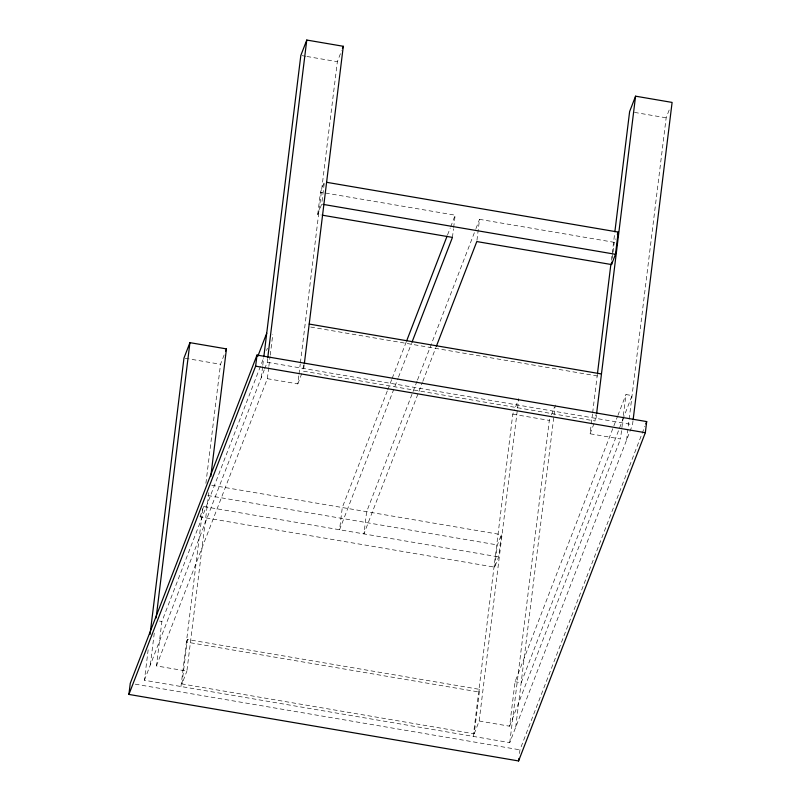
<?xml version="1.0" encoding="UTF-8"?>
<svg xmlns="http://www.w3.org/2000/svg" width="801" height="801" viewBox="0 0 801 801"><rect width="100%" height="100%" fill="white"/><g stroke="black" fill="none" stroke-linecap="round" stroke-linejoin="round"><path stroke-width="0.6" stroke-dasharray="4 3" d="M633 420.915L632.54 424.63L509.756 742.627L144.42 680.269L148.375 648.039M150.358 664.88L154.303 632.78M208.811 492.655L186.893 671.118L156.445 665.921L161.902 621.476L263.829 357.506M211.734 485.246L501.366 534.688L498.633 556.905L494.678 567.168L200.12 516.885L200.58 513.181M180.956 686.507L202.853 508.134M205.897 483.333L220.515 364.285L224.34 354.392M181.947 683.934L187.404 639.498L479.669 689.391L474.212 733.826L181.947 683.934L186.893 671.118M200.12 516.885L204.385 504.159M261.266 377.651L262.628 366.548M262.778 365.306L263.689 357.907M264.66 368.86L267.204 362.272L267.664 358.548M156.445 665.921L267.354 378.693L268.715 367.589M268.866 366.347L270.077 356.475M270.237 355.243L272.811 334.247M317.727 214.408L320.46 192.18L324.415 181.927L321.692 204.145L317.727 214.408L321.401 215.028M267.354 378.693L297.802 383.889L298.863 375.218M299.013 373.977L300.235 364.065M300.385 362.823L337.361 61.677L341.606 50.683M303.509 364.896L302.748 371.073L595.013 420.966L595.774 414.788M303.739 368.51L304.19 364.805M452.445 237.396L453.506 228.756M453.656 227.524L455.178 215.179L324.135 192.811M476.955 240.32L479.529 219.334L614.247 242.333L615.568 238.918M473.221 736.399L512.78 414.177L514.482 409.782M494.678 567.168L497.401 544.94L501.366 534.688M474.212 733.826L479.158 721.01L518.728 398.788L514.903 408.68M479.158 721.01L509.606 726.207L515.063 681.761L617.431 416.63M509.756 742.627L549.316 420.415L551.018 416.019M515.694 727.248L553.892 416.19M554.042 414.948L555.263 405.026M519.499 753.541L519.949 749.836L644.895 426.242M623.238 416.76L620.505 438.978L590.067 433.782L591.128 425.111M591.278 423.869L592.5 413.957M592.65 412.715L597.366 374.297M611.373 260.285L614.717 233.021M612.274 258.383L612.885 253.446M613.035 252.205L614.247 242.333M596.004 418.402L596.465 414.698M623.388 415.529L625.971 394.543L632.059 395.574L623.969 416.51M626.602 440.019L666.162 117.807L669.976 107.915M266.523 350.528L267.424 348.205M144.42 680.269L264.23 369.962M187.404 639.498L186.413 642.062L478.678 691.954L479.669 689.391M297.802 383.889L301.847 373.406M387.263 391.058L342.287 507.534L339.564 529.751L398.027 378.332M387.714 389.887L391.759 379.404M392.21 378.242L406.157 342.137M447.529 234.983L450.232 227.995M450.673 226.823L455.178 215.179M398.477 377.171L411.524 343.389M417.021 381.236L366.648 511.689L363.914 533.907L422.387 382.498M417.471 380.075L475.484 229.817M475.934 228.655L479.529 219.334M422.838 381.326L435.874 347.554M551.438 414.918L554.412 407.228M590.067 433.782L594.112 423.298M617.881 415.469L625.971 394.543M623.528 417.671L521.151 682.802L515.063 681.761M509.606 726.207L620.505 438.978M302.047 55.649L305.702 56.27M306.913 56.481L337.361 61.677M634.502 112.4L666.162 117.807M320.46 192.18L322.903 192.6M310.668 327.048L600.47 376.52M267.204 362.272L632.54 424.63M185.201 358.257L220.515 364.285M512.78 414.177L549.316 420.415M207.779 495.499L497.401 544.94M204.085 506.622L498.633 556.905M159.469 621.055L161.902 621.476M135.199 684.154L519.949 749.836"/><path stroke-width="1.2" d="M128.901 694.427L130.263 683.313L257.011 355.063L646.697 421.586L645.336 432.69L518.587 760.95L128.901 694.427L255.639 366.167L257.011 355.063M150.047 634.412L183.98 358.047L189.927 342.658L226.453 348.896L210.783 476.545M156.125 617.951L189.927 342.658M263.839 356.665L300.826 55.439L306.773 40.05L343.299 46.288L304.35 363.564M267.814 357.316L306.773 40.05M518.587 760.95L518.888 758.477M597.526 373.056L610.913 264M614.868 231.779L629.626 111.569L635.573 96.18L672.099 102.418L633.15 419.674M436.325 346.382L476.805 241.562L611.523 264.56L611.824 262.087M611.523 264.56L615.478 254.297L618.212 232.08L326.878 182.348M596.615 413.456L635.573 96.18M225.612 351.098L226.453 348.896M342.458 48.481L343.299 46.288M257.742 356.465L266.723 333.216M406.608 340.976L447.078 236.145M411.974 342.227L452.445 237.396L322.633 215.239M617.331 234.353L618.212 232.08M645.796 423.909L646.697 421.586M322.923 204.355L615.478 254.297M309.196 324.065L601.461 373.957M255.639 366.167L645.336 432.69"/></g></svg>
